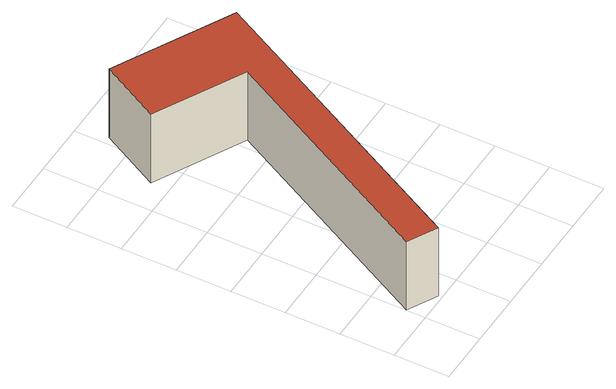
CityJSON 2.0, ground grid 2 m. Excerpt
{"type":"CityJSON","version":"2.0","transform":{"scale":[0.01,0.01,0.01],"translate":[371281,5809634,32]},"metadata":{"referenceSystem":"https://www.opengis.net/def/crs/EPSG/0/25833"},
"CityObjects":{
"building1":{"type":"Building","attributes":{"Gemeindeschluessel":"11000006","Geometrietyp2DReferenz":"3000","function":"51009_1610","roofType":"9999","measuredHeight":3},"address":[{"country":"Germany","locality":"Berlin","dependentLocality":"Steglitz-Zehlendorf"}],"geometry":[{"type":"Solid","lod":"2","boundaries":[[[[0,1,2,3,4,5,6]],[[4,7,8,5]],[[3,9,7,4]],[[2,10,9,3]],[[1,11,10,2]],[[0,12,11,1]],[[6,13,12,0]],[[5,8,13,6]],[[7,9,10,11,12,13,8]]]],"semantics":{"surfaces":[{"type":"RoofSurface"},{"type":"WallSurface"},{"type":"GroundSurface"}],"values":[[0,1,1,1,1,1,1,1,2]]}}]}
},
"vertices":[
[230,1291,306],[229,1288,306],[113,1070,306],[437,900,306],[2,71,306],[109,15,306],[659,1066,306],[2,71,6],[109,15,6],[437,900,6],[113,1070,6],[229,1288,6],[230,1291,6],[659,1066,6]
]}
